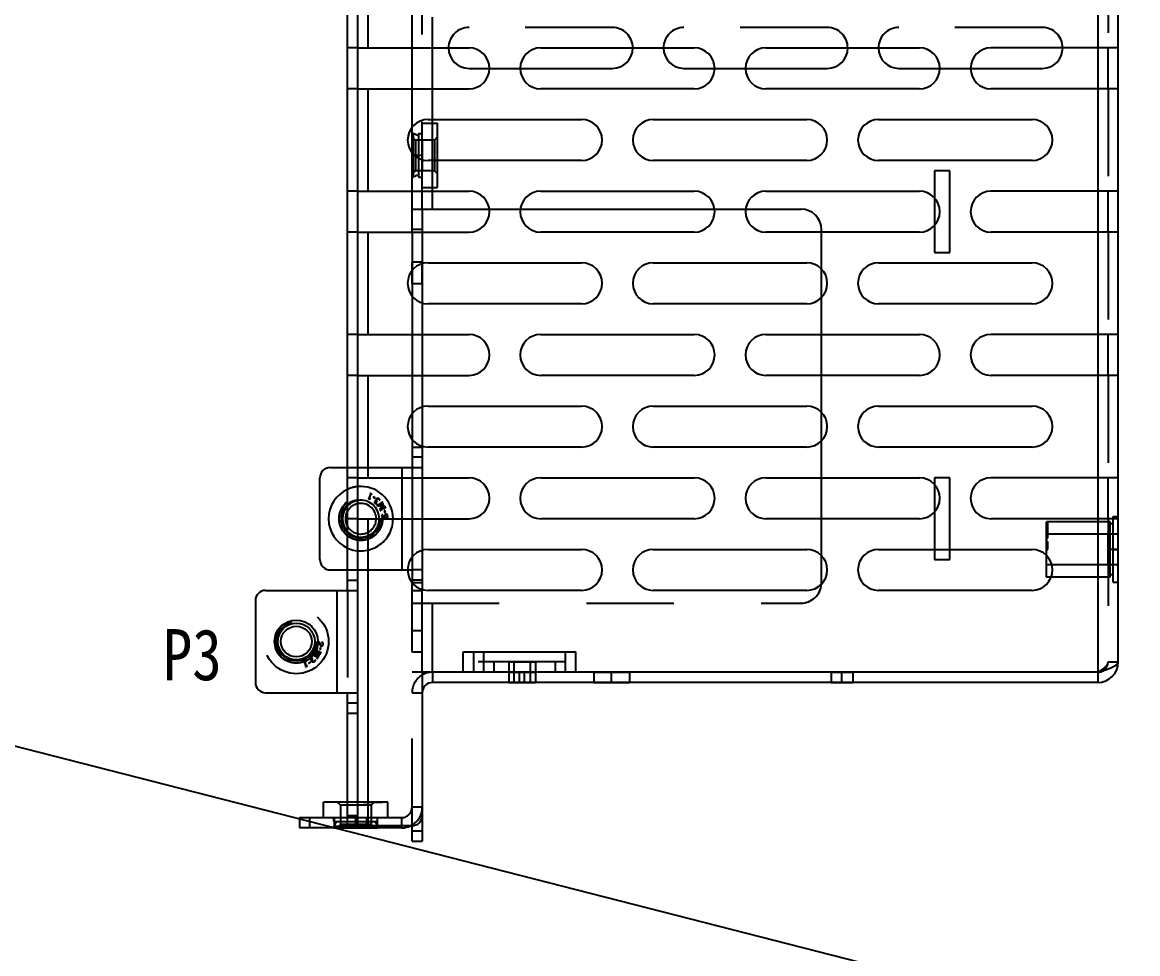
# Model space of a CAD drawing. Header units: millimetres. Extents: x 0 to 8948, y -1340 to 1100.
# Drawn here: x 2490.8 to 2599.8, y 443.4 to 534.4 of the extents above; entities that cross this region are included whole.
import ezdxf

# ---------------------------------------------------------------- set-up
doc = ezdxf.new("R2010")
doc.units = ezdxf.units.MM
doc.header["$LTSCALE"] = 85.25
doc.linetypes.add('HIDDEN', pattern=[0.2, 0.1, -0.1])
doc.layers.get('0').update_dxf_attribs({"linetype": 'CONTINUOUS'})
for name, color, linetype in [('02___PRT_ALL_AXES', 7, 'CONTINUOUS'), ('03___PRT_ALL_CURVES', 7, 'CONTINUOUS'), ('DEFAULT_2', 8, 'HIDDEN')]:
    doc.layers.add(name, color=color, linetype=linetype)
doc.styles.get("Standard").update_dxf_attribs({"font": 'txt', "width": 0.85})

msp = doc.modelspace()

# ---------------------------------------------------------------- linework, layer by layer
msp.add_line((0, 1100), (4304.922, 0))
at = {"color": 3, "linetype": 'Continuous'}
for p, q in [((2523.588, 455.948), (2523.588, 696.948)), ((2597.888, 471.948), (2597.888, 678.948)), ((2524.588, 541.948), (2524.588, 531.948)), ((2595.888, 541.948), (2595.888, 531.948)), ((2523.588, 531.948), (2534.458, 531.948)), ((2541.458, 531.948), (2556.458, 531.948)), ((2563.458, 531.948), (2578.458, 531.948)), ((2597.888, 531.948), (2585.458, 531.948)), ((2523.588, 527.948), (2534.458, 527.948)), ((2524.588, 527.948), (2524.588, 517.948)), ((2556.458, 527.948), (2541.458, 527.948)), ((2578.458, 527.948), (2563.458, 527.948)), ((2597.888, 527.948), (2585.458, 527.948)), ((2595.888, 527.948), (2595.888, 517.948)), ((2530.458, 524.948), (2545.458, 524.948)), ((2552.458, 524.948), (2567.458, 524.948)), ((2574.458, 524.948), (2589.458, 524.948)), ((2545.458, 520.948), (2530.458, 520.948)), ((2567.458, 520.948), (2552.458, 520.948)), ((2589.458, 520.948), (2574.458, 520.948)), ((2523.588, 517.948), (2534.458, 517.948)), ((2541.458, 517.948), (2556.458, 517.948)), ((2563.458, 517.948), (2578.458, 517.948)), ((2597.888, 517.948), (2585.458, 517.948)), ((2529.888, 516.198), (2529.888, 513.948)), ((2523.588, 513.948), (2534.458, 513.948)), ((2524.588, 513.948), (2524.588, 503.948)), ((2556.458, 513.948), (2541.458, 513.948)), ((2578.458, 513.948), (2563.458, 513.948)), ((2597.888, 513.948), (2585.458, 513.948)), ((2595.888, 513.948), (2595.888, 503.948)), ((2529.888, 510.856), (2529.888, 507.04)), ((2530.458, 510.948), (2545.458, 510.948)), ((2552.458, 510.948), (2567.458, 510.948)), ((2574.458, 510.948), (2589.458, 510.948)), ((2545.458, 506.948), (2530.458, 506.948)), ((2567.458, 506.948), (2552.458, 506.948)), ((2589.458, 506.948), (2574.458, 506.948)), ((2523.588, 503.948), (2534.458, 503.948)), ((2529.888, 503.948), (2529.888, 499.948)), ((2541.458, 503.948), (2556.458, 503.948)), ((2563.458, 503.948), (2578.458, 503.948)), ((2597.888, 503.948), (2585.458, 503.948)), ((2523.588, 499.948), (2534.458, 499.948)), ((2524.588, 499.948), (2524.588, 489.948)), ((2556.458, 499.948), (2541.458, 499.948)), ((2578.458, 499.948), (2563.458, 499.948)), ((2597.888, 499.948), (2585.458, 499.948)), ((2595.888, 499.948), (2595.888, 489.948)), ((2530.458, 496.948), (2545.458, 496.948)), ((2552.458, 496.948), (2567.458, 496.948)), ((2574.458, 496.948), (2589.458, 496.948)), ((2529.888, 496.856), (2529.888, 493.04)), ((2545.458, 492.948), (2530.458, 492.948)), ((2567.458, 492.948), (2552.458, 492.948)), ((2589.458, 492.948), (2574.458, 492.948)), ((2523.588, 489.948), (2534.458, 489.948)), ((2529.888, 489.948), (2529.888, 485.948)), ((2541.458, 489.948), (2556.458, 489.948)), ((2563.458, 489.948), (2578.458, 489.948)), ((2597.888, 489.948), (2585.458, 489.948)), ((2523.588, 485.948), (2534.458, 485.948)), ((2524.588, 485.948), (2524.588, 455.948)), ((2556.458, 485.948), (2541.458, 485.948)), ((2578.458, 485.948), (2563.458, 485.948)), ((2597.888, 485.948), (2585.458, 485.948)), ((2595.888, 485.948), (2595.888, 470.948)), ((2529.888, 482.856), (2529.888, 479.04)), ((2530.458, 482.948), (2545.458, 482.948)), ((2552.458, 482.948), (2567.458, 482.948)), ((2574.458, 482.948), (2589.458, 482.948)), ((2514.588, 478.948), (2523.588, 478.948)), ((2521.588, 468.948), (2521.588, 478.948)), ((2545.458, 478.948), (2530.458, 478.948)), ((2567.458, 478.948), (2552.458, 478.948)), ((2589.458, 478.948), (2574.458, 478.948)), ((2513.588, 477.948), (2513.588, 469.948)), ((2533.888, 472.948), (2544.888, 472.948)), ((2533.888, 470.948), (2533.888, 472.948)), ((2534.888, 472.948), (2534.888, 470.948)), ((2543.888, 470.948), (2543.888, 472.948)), ((2544.888, 470.948), (2544.888, 472.948)), ((2533.888, 470.948), (2529.888, 470.948)), ((2529.888, 470.948), (2529.888, 454.448)), ((2595.888, 470.948), (2544.888, 470.948)), ((2595.888, 469.948), (2530.888, 469.948)), ((2514.588, 468.948), (2523.588, 468.948)), ((2527.888, 455.748), (2517.888, 455.748)), ((2528.888, 455.948), (2523.588, 455.948))]:
    msp.add_line(p, q, dxfattribs=at)
at = {"color": 7, "linetype": 'Continuous'}
for p, q in [((2522.588, 478.948), (2522.588, 578.948)), ((2528.888, 527.948), (2528.888, 531.948)), ((2530.888, 527.948), (2530.888, 531.948)), ((2595.888, 531.948), (2595.888, 527.948)), ((2596.888, 527.948), (2596.888, 531.948)), ((2534.458, 529.948), (2536.45, 529.948)), ((2539.467, 529.948), (2548.458, 529.948)), ((2555.458, 529.948), (2558.45, 529.948)), ((2561.467, 529.948), (2569.458, 529.948)), ((2576.458, 529.948), (2580.45, 529.948)), ((2583.467, 529.948), (2590.458, 529.948)), ((2528.888, 521.715), (2528.888, 524.181)), ((2530.888, 520.948), (2530.888, 524.948)), ((2528.888, 513.948), (2528.888, 517.948)), ((2530.888, 516.198), (2530.888, 517.948)), ((2595.888, 517.948), (2595.888, 513.948)), ((2596.888, 513.948), (2596.888, 517.948)), ((2579.938, 517.281), (2579.938, 514.615)), ((2528.888, 516.198), (2536.438, 516.198)), ((2539.479, 516.198), (2558.438, 516.198)), ((2561.479, 516.198), (2566.888, 516.198)), ((2529.888, 514.198), (2528.888, 514.198)), ((2568.888, 513.948), (2568.888, 514.198)), ((2528.888, 510.181), (2528.888, 507.715)), ((2568.888, 507.56), (2568.888, 510.336)), ((2528.888, 503.948), (2528.888, 499.948)), ((2568.888, 499.948), (2568.888, 503.948)), ((2595.888, 503.948), (2595.888, 499.948)), ((2596.888, 499.948), (2596.888, 503.948)), ((2528.888, 496.181), (2528.888, 493.715)), ((2568.888, 493.56), (2568.888, 496.336)), ((2520.888, 490.948), (2522.588, 490.948)), ((2519.888, 481.948), (2519.888, 489.948)), ((2527.888, 489.948), (2527.888, 485.948)), ((2528.888, 489.948), (2528.888, 485.948)), ((2568.888, 485.948), (2568.888, 489.948)), ((2579.938, 489.281), (2579.938, 486.615)), ((2595.888, 489.948), (2595.888, 485.948)), ((2596.888, 485.948), (2596.888, 489.948)), ((2524.824, 488.341), (2524.624, 487.86)), ((2524.707, 487.904), (2524.879, 488.318)), ((2524.778, 488.423), (2524.773, 488.41)), ((2524.773, 488.41), (2524.808, 488.387)), ((2524.922, 488.339), (2524.969, 488.328)), ((2524.969, 488.328), (2524.975, 488.342)), ((2524.624, 487.86), (2524.651, 487.848)), ((2524.834, 487.927), (2524.707, 487.904)), ((2524.839, 487.906), (2524.834, 487.927)), ((2525.106, 488.095), (2525.086, 488.062)), ((2525.086, 488.062), (2525.269, 487.948)), ((2525.289, 487.981), (2525.106, 488.095)), ((2525.269, 487.948), (2525.289, 487.981)), ((2525.452, 487.461), (2525.446, 487.479)), ((2525.468, 487.333), (2525.456, 487.326)), ((2525.507, 487.291), (2525.468, 487.333)), ((2525.5, 487.637), (2525.504, 487.657)), ((2525.544, 487.179), (2526.025, 487.255)), ((2525.931, 487.492), (2525.577, 487.279)), ((2525.609, 487.216), (2525.972, 487.435)), ((2526.145, 487.302), (2525.609, 487.216)), ((2525.735, 487.747), (2525.752, 487.754)), ((2526.025, 487.255), (2525.743, 486.849)), ((2525.805, 486.815), (2526.145, 487.302)), ((2525.946, 487.623), (2525.934, 487.615)), ((2525.934, 487.615), (2525.961, 487.541)), ((2526.031, 487.434), (2526.068, 487.392)), ((2526.068, 487.392), (2526.081, 487.4)), ((2526.209, 487.187), (2526.196, 487.18)), ((2526.196, 487.18), (2526.232, 487.104)), ((2526.207, 487.057), (2525.805, 486.815)), ((2525.809, 486.786), (2526.22, 487.034)), ((2525.843, 486.71), (2525.809, 486.786)), ((2525.831, 486.703), (2525.843, 486.71)), ((2526.053, 486.318), (2525.948, 486.311)), ((2526.052, 486.318), (2526.053, 486.306)), ((2526.222, 486.75), (2526.185, 486.738)), ((2526.185, 486.738), (2526.248, 486.532)), ((2526.285, 486.544), (2526.222, 486.75)), ((2526.248, 486.532), (2526.285, 486.544)), ((2526.284, 487.016), (2526.318, 486.978)), ((2526.318, 486.978), (2526.33, 486.986)), ((2526.353, 486.04), (2526.352, 486.052)), ((2526.353, 486.04), (2526.489, 486.044)), ((2579.938, 482.948), (2579.938, 481.948)), ((2581.438, 481.948), (2581.438, 482.948)), ((2528.888, 482.181), (2528.888, 479.715)), ((2568.888, 479.698), (2568.888, 482.336)), ((2579.938, 481.948), (2581.438, 481.948)), ((2520.888, 480.948), (2523.588, 480.948)), ((2528.467, 480.948), (2528.888, 480.948)), ((2522.588, 479.948), (2523.588, 479.948)), ((2529.888, 479.698), (2528.903, 479.698)), ((2530.888, 470.948), (2530.888, 469.948)), ((2544.888, 470.948), (2533.888, 470.948)), ((2595.888, 470.948), (2595.888, 469.948)), ((2522.588, 455.948), (2522.588, 468.948)), ((2522.588, 467.948), (2523.588, 467.948)), ((2522.588, 466.948), (2523.588, 466.948)), ((2522.588, 458.248), (2520.238, 458.248)), ((2520.238, 456.748), (2520.238, 458.248)), ((2517.888, 456.748), (2522.588, 456.748)), ((2517.888, 456.748), (2517.888, 455.748)), ((2518.888, 456.748), (2518.888, 455.748)), ((2522.588, 456.948), (2523.588, 456.948)), ((2522.588, 455.948), (2523.588, 455.948)), ((2527.888, 455.748), (2527.888, 455.948)), ((2528.888, 454.448), (2528.888, 455.948)), ((2528.888, 455.448), (2529.888, 455.448)), ((2528.888, 454.448), (2529.888, 454.448))]:
    msp.add_line(p, q, dxfattribs=at)
for radius in [1.8, 1.5]:
    msp.add_circle((2517.588, 473.948), radius, dxfattribs=at)
for centre, radius, start, end in [((2534.458, 531.948), 2, 180, 270), ((2548.458, 531.948), 2, 270, 0), ((2555.458, 531.948), 2, 180, 270), ((2569.458, 531.948), 2, 270, 0), ((2576.458, 531.948), 2, 180, 270), ((2590.458, 531.948), 2, 270, 0), ((2566.888, 514.198), 2, 0, 90), ((2520.888, 489.948), 1, 90, 180), ((2523.888, 485.948), 3.15, 114.43287, 245.56767), ((2523.888, 485.948), 3.15, 0, 95.47283), ((2523.888, 485.948), 1.8, 136.33004, 223.66624), ((2523.888, 485.948), 1.8, 0, 99.60032), ((2523.888, 485.948), 1.5, 0, 101.56535), ((2524.269, 486.515), 1.438, 27.53662, 31.08982), ((2523.888, 485.948), 1.5, 150.23581, 209.76419), ((2520.888, 481.948), 1, 180, 270), ((2566.888, 479.698), 2, 355.50269, 0), ((2530.888, 468.948), 2, 90, 120), ((2595.888, 471.948), 1, 270, 305.03149)]:
    msp.add_arc(centre, radius, start, end, dxfattribs=at)
at = {"color": 3, "linetype": 'Continuous'}
for centre, radius, start, end in [((2534.458, 529.948), 2, 270, 90), ((2541.458, 529.948), 2, 90, 270), ((2556.458, 529.948), 2, 270, 90), ((2563.458, 529.948), 2, 90, 270), ((2578.458, 529.948), 2, 270, 90), ((2585.458, 529.948), 2, 90, 270), ((2530.458, 522.948), 2, 90, 270), ((2545.458, 522.948), 2, 270, 90), ((2552.458, 522.948), 2, 90, 270), ((2567.458, 522.948), 2, 270, 90), ((2574.458, 522.948), 2, 90, 270), ((2589.458, 522.948), 2, 270, 90), ((2534.458, 515.948), 2, 270, 90), ((2541.458, 515.948), 2, 90, 270), ((2556.458, 515.948), 2, 270, 90), ((2563.458, 515.948), 2, 90, 270), ((2578.458, 515.948), 2, 270, 90), ((2585.458, 515.948), 2, 90, 270), ((2530.458, 508.948), 2, 90, 270), ((2545.458, 508.948), 2, 270, 90), ((2552.458, 508.948), 2, 90, 270), ((2567.458, 508.948), 2, 270, 90), ((2574.458, 508.948), 2, 90, 270), ((2589.458, 508.948), 2, 270, 90), ((2534.458, 501.948), 2, 270, 90), ((2541.458, 501.948), 2, 90, 270), ((2556.458, 501.948), 2, 270, 90), ((2563.458, 501.948), 2, 90, 270), ((2578.458, 501.948), 2, 270, 90), ((2585.458, 501.948), 2, 90, 270), ((2530.458, 494.948), 2, 90, 270), ((2545.458, 494.948), 2, 270, 90), ((2552.458, 494.948), 2, 90, 270), ((2567.458, 494.948), 2, 270, 90), ((2574.458, 494.948), 2, 90, 270), ((2589.458, 494.948), 2, 270, 90), ((2534.458, 487.948), 2, 270, 90), ((2541.458, 487.948), 2, 90, 270), ((2556.458, 487.948), 2, 270, 90), ((2563.458, 487.948), 2, 90, 270), ((2578.458, 487.948), 2, 270, 90), ((2585.458, 487.948), 2, 90, 270), ((2530.458, 480.948), 2, 90, 270), ((2545.458, 480.948), 2, 270, 90), ((2552.458, 480.948), 2, 90, 270), ((2567.458, 480.948), 2, 270, 90), ((2574.458, 480.948), 2, 90, 270), ((2589.458, 480.948), 2, 270, 90), ((2514.588, 477.948), 1, 90, 180), ((2595.888, 471.948), 2, 270, 0), ((2514.588, 469.948), 1, 180, 270), ((2530.888, 468.948), 1, 90, 180), ((2528.888, 456.948), 1, 270, 0), ((2527.888, 457.748), 2, 270, 295.41213)]:
    msp.add_arc(centre, radius, start, end, dxfattribs=at)
at = {"color": 7, "linetype": 'Continuous'}
for points in [[(2524.875, 488.38), (2524.839, 488.395), (2524.807, 488.41), (2524.778, 488.423)], [(2524.808, 488.387), (2524.827, 488.376), (2524.832, 488.361), (2524.824, 488.341)], [(2524.975, 488.342), (2524.945, 488.352), (2524.912, 488.365), (2524.875, 488.38)], [(2524.879, 488.318), (2524.887, 488.337), (2524.902, 488.344), (2524.922, 488.339)], [(2524.651, 487.848), (2524.728, 487.877), (2524.79, 487.897), (2524.839, 487.906)], [(2525.226, 487.624), (2525.21, 487.607), (2525.205, 487.583), (2525.209, 487.553)], [(2525.209, 487.553), (2525.213, 487.523), (2525.228, 487.497), (2525.253, 487.474)], [(2525.289, 487.658), (2525.263, 487.653), (2525.242, 487.642), (2525.226, 487.624)], [(2525.253, 487.474), (2525.281, 487.449), (2525.311, 487.436), (2525.343, 487.434)], [(2525.269, 487.553), (2525.267, 487.575), (2525.274, 487.596), (2525.29, 487.614)], [(2525.3, 487.494), (2525.282, 487.511), (2525.272, 487.531), (2525.269, 487.553)], [(2525.392, 487.66), (2525.35, 487.664), (2525.316, 487.663), (2525.289, 487.658)], [(2525.29, 487.614), (2525.313, 487.64), (2525.366, 487.648), (2525.448, 487.64)], [(2525.366, 487.465), (2525.34, 487.469), (2525.318, 487.478), (2525.3, 487.494)], [(2525.384, 487.87), (2525.353, 487.836), (2525.339, 487.8), (2525.339, 487.76)], [(2525.339, 487.76), (2525.34, 487.72), (2525.357, 487.687), (2525.392, 487.66)], [(2525.343, 487.434), (2525.375, 487.433), (2525.411, 487.442), (2525.452, 487.461)], [(2525.446, 487.479), (2525.419, 487.466), (2525.392, 487.461), (2525.366, 487.465)], [(2525.53, 487.939), (2525.472, 487.937), (2525.423, 487.914), (2525.384, 487.87)], [(2525.432, 487.68), (2525.41, 487.7), (2525.401, 487.725), (2525.404, 487.757)], [(2525.404, 487.757), (2525.407, 487.788), (2525.421, 487.819), (2525.446, 487.847)], [(2525.504, 487.657), (2525.473, 487.658), (2525.449, 487.665), (2525.432, 487.68)], [(2525.446, 487.847), (2525.477, 487.881), (2525.514, 487.901), (2525.556, 487.906)], [(2525.448, 487.64), (2525.466, 487.638), (2525.484, 487.637), (2525.5, 487.637)], [(2525.456, 487.326), (2525.47, 487.305), (2525.485, 487.282), (2525.5, 487.257)], [(2525.54, 487.268), (2525.531, 487.27), (2525.52, 487.278), (2525.507, 487.291)], [(2525.69, 487.877), (2525.642, 487.92), (2525.589, 487.941), (2525.53, 487.939)], [(2525.577, 487.279), (2525.562, 487.27), (2525.55, 487.266), (2525.54, 487.268)], [(2525.556, 487.906), (2525.599, 487.911), (2525.634, 487.9), (2525.661, 487.876)], [(2525.661, 487.876), (2525.679, 487.86), (2525.692, 487.831), (2525.699, 487.79)], [(2525.751, 487.802), (2525.741, 487.824), (2525.721, 487.849), (2525.69, 487.877)], [(2525.699, 487.79), (2525.702, 487.773), (2525.708, 487.761), (2525.715, 487.754)], [(2525.715, 487.754), (2525.72, 487.749), (2525.727, 487.747), (2525.735, 487.747)], [(2525.752, 487.754), (2525.761, 487.764), (2525.761, 487.78), (2525.751, 487.802)], [(2525.961, 487.516), (2525.957, 487.509), (2525.947, 487.502), (2525.931, 487.492)], [(2526.011, 487.51), (2525.997, 487.534), (2525.975, 487.572), (2525.946, 487.623)], [(2525.961, 487.541), (2525.965, 487.531), (2525.965, 487.522), (2525.961, 487.516)], [(2525.972, 487.435), (2525.988, 487.445), (2525.999, 487.449), (2526.005, 487.449)], [(2526.005, 487.449), (2526.013, 487.449), (2526.021, 487.444), (2526.031, 487.434)], [(2526.081, 487.4), (2526.054, 487.441), (2526.031, 487.477), (2526.011, 487.51)], [(2526.232, 487.104), (2526.24, 487.087), (2526.232, 487.072), (2526.207, 487.057)], [(2526.267, 487.086), (2526.245, 487.121), (2526.226, 487.155), (2526.209, 487.187)], [(2526.33, 486.986), (2526.304, 487.025), (2526.283, 487.059), (2526.267, 487.086)], [(2525.743, 486.849), (2525.752, 486.837), (2525.768, 486.813), (2525.788, 486.779)], [(2525.788, 486.779), (2525.813, 486.738), (2525.827, 486.712), (2525.831, 486.703)], [(2525.948, 486.311), (2525.926, 486.274), (2525.917, 486.228), (2525.923, 486.175)], [(2525.923, 486.175), (2525.928, 486.122), (2525.948, 486.08), (2525.978, 486.051)], [(2525.949, 486.164), (2525.941, 486.232), (2525.976, 486.28), (2526.053, 486.306)], [(2525.986, 486.085), (2525.965, 486.104), (2525.952, 486.131), (2525.949, 486.164)], [(2525.978, 486.051), (2526.01, 486.02), (2526.047, 486.008), (2526.089, 486.012)], [(2526.055, 486.059), (2526.03, 486.056), (2526.007, 486.065), (2525.986, 486.085)], [(2526.108, 486.091), (2526.093, 486.071), (2526.075, 486.061), (2526.055, 486.059)], [(2526.089, 486.012), (2526.124, 486.016), (2526.153, 486.031), (2526.177, 486.059)], [(2526.164, 486.209), (2526.141, 486.15), (2526.123, 486.111), (2526.108, 486.091)], [(2526.229, 486.341), (2526.21, 486.314), (2526.188, 486.27), (2526.164, 486.209)], [(2526.177, 486.059), (2526.201, 486.086), (2526.225, 486.133), (2526.251, 486.2)], [(2526.22, 487.034), (2526.233, 487.042), (2526.244, 487.045), (2526.251, 487.044)], [(2526.324, 486.391), (2526.28, 486.387), (2526.248, 486.369), (2526.229, 486.341)], [(2526.251, 487.044), (2526.258, 487.043), (2526.269, 487.034), (2526.284, 487.016)], [(2526.251, 486.2), (2526.27, 486.247), (2526.287, 486.281), (2526.303, 486.303)], [(2526.303, 486.303), (2526.319, 486.325), (2526.341, 486.337), (2526.367, 486.34)], [(2526.452, 486.351), (2526.418, 486.383), (2526.374, 486.397), (2526.324, 486.391)], [(2526.456, 486.118), (2526.431, 486.084), (2526.397, 486.063), (2526.352, 486.052)], [(2526.367, 486.34), (2526.397, 486.343), (2526.423, 486.333), (2526.447, 486.311)], [(2526.447, 486.311), (2526.471, 486.289), (2526.484, 486.26), (2526.488, 486.225)], [(2526.514, 486.209), (2526.508, 486.272), (2526.487, 486.319), (2526.452, 486.351)], [(2526.488, 486.225), (2526.492, 486.187), (2526.482, 486.152), (2526.456, 486.118)], [(2526.489, 486.044), (2526.512, 486.095), (2526.521, 486.15), (2526.514, 486.209)]]:
    msp.add_open_spline(points, degree=3, dxfattribs=at)
at = {"color": 3, "linetype": 'Continuous'}
msp.add_open_spline([(2595.888, 470.948), (2596.143, 471.029), (2596.62, 471.182), (2597.177, 471.383), (2597.538, 471.561), (2597.757, 471.698), (2597.888, 471.85), (2597.888, 471.948)], degree=3, knots=[0, 0, 0, 0, 0.3508799, 0.6538995, 0.7752095, 0.8724418, 1, 1, 1, 1], dxfattribs=at)
at = {"layer": '02___PRT_ALL_AXES', "color": 8, "linetype": 'HIDDEN'}
for p, q in [((2529.888, 522.948), (2528.888, 522.948)), ((2528.888, 522.948), (2528.888, 519.948)), ((2529.888, 522.948), (2529.888, 519.948)), ((2529.888, 521.448), (2528.888, 521.448)), ((2529.888, 519.948), (2528.888, 519.948)), ((2529.888, 510.998), (2528.888, 510.998)), ((2528.888, 508.898), (2528.888, 510.998)), ((2529.888, 508.898), (2529.888, 510.998)), ((2529.888, 508.898), (2528.888, 508.898)), ((2597.088, 485.648), (2590.888, 485.648)), ((2597.888, 484.448), (2590.888, 484.448)), ((2590.888, 482.336), (2590.888, 484.448)), ((2596.888, 481.448), (2596.888, 484.448)), ((2597.888, 481.448), (2597.888, 484.448)), ((2597.888, 482.948), (2596.888, 482.948)), ((2597.888, 481.448), (2590.888, 481.448)), ((2597.088, 480.248), (2591.323, 480.248)), ((2529.888, 474.998), (2528.888, 474.998)), ((2528.888, 472.898), (2528.888, 474.998)), ((2529.888, 472.898), (2529.888, 474.998)), ((2529.888, 472.898), (2528.888, 472.898)), ((2538.338, 471.948), (2540.938, 471.948)), ((2538.338, 471.948), (2538.338, 469.948)), ((2538.838, 471.948), (2538.838, 469.948)), ((2540.438, 471.948), (2540.438, 469.948)), ((2540.938, 471.948), (2540.938, 469.948)), ((2529.888, 470.948), (2528.888, 470.948)), ((2538.338, 470.948), (2540.938, 470.948)), ((2539.388, 469.948), (2539.388, 470.948)), ((2539.888, 469.948), (2539.888, 470.948)), ((2546.638, 470.948), (2550.138, 470.948)), ((2546.638, 470.948), (2546.638, 469.948)), ((2548.388, 469.948), (2548.388, 470.948)), ((2550.138, 470.948), (2550.138, 469.948)), ((2569.838, 470.948), (2571.938, 470.948)), ((2569.838, 470.948), (2569.838, 469.948)), ((2570.888, 469.948), (2570.888, 470.948)), ((2571.938, 470.948), (2571.938, 469.948)), ((2538.338, 469.948), (2540.938, 469.948)), ((2546.638, 469.948), (2550.138, 469.948)), ((2569.838, 469.948), (2571.938, 469.948)), ((2521.288, 456.748), (2525.488, 456.748)), ((2521.288, 456.748), (2521.288, 455.748)), ((2523.388, 455.748), (2523.388, 456.748)), ((2525.488, 456.748), (2525.488, 455.748)), ((2521.288, 455.748), (2525.488, 455.748))]:
    msp.add_line(p, q, dxfattribs=at)
at = {"layer": '02___PRT_ALL_AXES', "color": 7, "linetype": 'Continuous'}
for p, q in [((2590.888, 480.248), (2590.888, 482.336)), ((2591.323, 480.248), (2590.888, 480.248))]:
    msp.add_line(p, q, dxfattribs=at)
at = {"layer": '02___PRT_ALL_AXES', "color": 8, "linetype": 'HIDDEN'}
msp.add_circle((2523.888, 485.948), 2.1, dxfattribs=at)
at = {"layer": '02___PRT_ALL_AXES', "color": 3, "linetype": 'Continuous'}
msp.add_circle((2517.588, 473.948), 2.1, dxfattribs=at)
at = {"layer": '03___PRT_ALL_CURVES', "color": 8, "linetype": 'HIDDEN'}
msp.add_line((2528.888, 523.159), (2528.888, 519.737), dxfattribs=at)
at = {"layer": 'DEFAULT_2', "color": 8, "linetype": 'HIDDEN'}
for p, q in [((2529.888, 516.198), (2529.888, 555.948)), ((2596.888, 541.948), (2596.888, 531.948)), ((2528.888, 531.948), (2528.888, 535.715)), ((2530.888, 531.948), (2530.888, 534.948)), ((2548.458, 533.948), (2534.458, 533.948)), ((2569.458, 533.948), (2555.458, 533.948)), ((2590.458, 533.948), (2576.458, 533.948)), ((2523.588, 531.948), (2522.588, 531.948)), ((2536.45, 529.948), (2539.467, 529.948)), ((2558.45, 529.948), (2561.467, 529.948)), ((2580.45, 529.948), (2583.467, 529.948)), ((2523.588, 527.948), (2522.588, 527.948)), ((2528.888, 524.181), (2528.888, 527.948)), ((2530.888, 524.948), (2530.888, 527.948)), ((2596.888, 527.948), (2596.888, 517.948)), ((2529.888, 524.598), (2531.388, 524.598)), ((2531.388, 518.298), (2531.388, 524.598)), ((2528.918, 523.573), (2529.018, 523.573)), ((2528.918, 523.573), (2528.918, 519.323)), ((2529.218, 522.948), (2528.918, 523.248)), ((2529.508, 523.348), (2529.018, 523.573)), ((2529.018, 523.573), (2529.018, 519.323)), ((2529.508, 523.573), (2529.888, 523.573)), ((2529.508, 523.573), (2529.508, 519.323)), ((2531.088, 522.948), (2531.388, 523.248)), ((2531.088, 522.948), (2529.218, 522.948)), ((2529.218, 522.948), (2529.218, 519.948)), ((2531.088, 522.948), (2531.088, 519.948)), ((2528.888, 517.948), (2528.888, 521.715)), ((2530.888, 517.948), (2530.888, 520.948)), ((2529.218, 519.948), (2528.918, 519.648)), ((2531.088, 519.948), (2529.218, 519.948)), ((2531.088, 519.948), (2531.388, 519.648)), ((2531.368, 520.712), (2531.388, 520.712)), ((2531.368, 520.361), (2531.368, 520.712)), ((2531.388, 520.684), (2531.368, 520.684)), ((2531.368, 520.629), (2531.388, 520.629)), ((2531.368, 520.563), (2531.388, 520.563)), ((2531.368, 520.557), (2531.388, 520.557)), ((2531.388, 520.527), (2531.368, 520.527)), ((2531.368, 520.512), (2531.388, 520.512)), ((2531.368, 520.508), (2531.388, 520.508)), ((2531.368, 520.502), (2531.388, 520.502)), ((2531.368, 520.497), (2531.388, 520.497)), ((2531.368, 520.46), (2531.388, 520.46)), ((2531.388, 520.456), (2531.368, 520.456)), ((2531.368, 520.413), (2531.388, 520.413)), ((2531.368, 520.367), (2531.388, 520.367)), ((2531.388, 520.361), (2531.368, 520.361)), ((2531.368, 520.25), (2531.388, 520.25)), ((2531.368, 518.819), (2531.368, 520.25)), ((2531.368, 520.229), (2531.388, 520.229)), ((2531.388, 520.128), (2531.368, 520.128)), ((2531.368, 520.126), (2531.388, 520.126)), ((2531.368, 520.11), (2531.388, 520.11)), ((2531.368, 520.083), (2531.388, 520.083)), ((2531.388, 520.067), (2531.368, 520.067)), ((2531.368, 520.067), (2531.388, 520.067)), ((2531.368, 520.066), (2531.388, 520.066)), ((2531.368, 520.046), (2531.388, 520.046)), ((2531.368, 520.045), (2531.388, 520.045)), ((2531.368, 520.036), (2531.388, 520.036)), ((2531.368, 519.997), (2531.388, 519.997)), ((2531.368, 519.993), (2531.388, 519.993)), ((2531.368, 519.969), (2531.388, 519.969)), ((2531.368, 519.952), (2531.388, 519.952)), ((2531.368, 519.944), (2531.388, 519.944)), ((2531.368, 519.932), (2531.388, 519.932)), ((2531.388, 519.932), (2531.368, 519.932)), ((2531.368, 519.904), (2531.388, 519.904)), ((2531.368, 519.889), (2531.388, 519.889)), ((2531.368, 519.888), (2531.388, 519.888)), ((2531.368, 519.883), (2531.388, 519.883)), ((2531.388, 519.88), (2531.368, 519.88)), ((2531.368, 519.868), (2531.388, 519.868)), ((2531.368, 519.836), (2531.388, 519.836)), ((2531.368, 519.835), (2531.388, 519.835)), ((2531.388, 519.832), (2531.368, 519.832)), ((2531.368, 519.828), (2531.388, 519.828)), ((2531.368, 519.805), (2531.388, 519.805)), ((2531.368, 519.796), (2531.388, 519.796)), ((2531.368, 519.792), (2531.388, 519.792)), ((2531.368, 519.779), (2531.388, 519.779)), ((2531.388, 519.758), (2531.368, 519.758)), ((2581.438, 519.948), (2579.938, 519.948)), ((2579.938, 519.948), (2579.938, 517.281)), ((2581.438, 511.948), (2581.438, 519.948)), ((2528.918, 519.323), (2529.018, 519.323)), ((2529.508, 519.548), (2529.018, 519.323)), ((2529.508, 519.323), (2529.888, 519.323)), ((2531.368, 519.727), (2531.388, 519.727)), ((2531.368, 519.675), (2531.388, 519.675)), ((2531.368, 519.646), (2531.388, 519.646)), ((2531.368, 519.636), (2531.388, 519.636)), ((2531.368, 519.621), (2531.388, 519.621)), ((2531.368, 519.601), (2531.388, 519.601)), ((2531.388, 519.593), (2531.368, 519.593)), ((2531.368, 519.585), (2531.388, 519.585)), ((2531.388, 519.584), (2531.368, 519.584)), ((2531.368, 519.577), (2531.388, 519.577)), ((2531.368, 519.547), (2531.388, 519.547)), ((2531.368, 519.531), (2531.388, 519.531)), ((2531.368, 519.526), (2531.388, 519.526)), ((2531.368, 519.505), (2531.388, 519.505)), ((2531.368, 519.492), (2531.388, 519.492)), ((2531.388, 519.415), (2531.368, 519.415)), ((2531.368, 519.413), (2531.388, 519.413)), ((2531.368, 519.405), (2531.388, 519.405)), ((2531.368, 519.402), (2531.388, 519.402)), ((2531.368, 519.389), (2531.388, 519.389)), ((2531.388, 519.388), (2531.368, 519.388)), ((2531.368, 519.387), (2531.388, 519.387)), ((2531.368, 519.375), (2531.388, 519.375)), ((2531.388, 519.375), (2531.368, 519.375)), ((2531.368, 519.372), (2531.388, 519.372)), ((2531.388, 519.363), (2531.368, 519.363)), ((2531.368, 519.357), (2531.388, 519.357)), ((2531.368, 519.35), (2531.388, 519.35)), ((2531.368, 519.33), (2531.388, 519.33)), ((2531.368, 519.324), (2531.388, 519.324)), ((2531.368, 519.311), (2531.388, 519.311)), ((2531.368, 519.305), (2531.388, 519.305)), ((2531.368, 519.284), (2531.388, 519.284)), ((2531.368, 519.282), (2531.388, 519.282)), ((2531.368, 519.281), (2531.388, 519.281)), ((2531.368, 519.267), (2531.388, 519.267)), ((2531.388, 519.255), (2531.368, 519.255)), ((2531.368, 519.246), (2531.388, 519.246)), ((2531.368, 519.228), (2531.388, 519.228)), ((2531.368, 519.191), (2531.388, 519.191)), ((2531.368, 519.171), (2531.388, 519.171)), ((2531.368, 519.159), (2531.388, 519.159)), ((2531.368, 519.151), (2531.388, 519.151)), ((2531.368, 519.139), (2531.388, 519.139)), ((2531.368, 519.129), (2531.388, 519.129)), ((2531.368, 519.127), (2531.388, 519.127)), ((2531.388, 519.115), (2531.368, 519.115)), ((2531.368, 519.113), (2531.388, 519.113)), ((2531.368, 519.107), (2531.388, 519.107)), ((2531.388, 519.104), (2531.368, 519.104)), ((2531.368, 519.101), (2531.388, 519.101)), ((2531.368, 519.088), (2531.388, 519.088)), ((2531.368, 519.085), (2531.388, 519.085)), ((2531.368, 519.084), (2531.388, 519.084)), ((2531.368, 519.069), (2531.388, 519.069)), ((2531.368, 519.051), (2531.388, 519.051)), ((2531.368, 519.051), (2531.388, 519.051)), ((2531.368, 519.032), (2531.388, 519.032)), ((2531.368, 519.018), (2531.388, 519.018)), ((2531.368, 519.012), (2531.388, 519.012)), ((2531.388, 519.005), (2531.368, 519.005)), ((2531.368, 518.984), (2531.388, 518.984)), ((2531.368, 518.982), (2531.388, 518.982)), ((2531.368, 518.969), (2531.388, 518.969)), ((2531.368, 518.889), (2531.388, 518.889)), ((2531.368, 518.883), (2531.388, 518.883)), ((2531.368, 518.879), (2531.388, 518.879)), ((2531.368, 518.848), (2531.388, 518.848)), ((2531.388, 518.847), (2531.368, 518.847)), ((2531.368, 518.821), (2531.388, 518.821)), ((2531.368, 518.819), (2531.388, 518.819)), ((2523.588, 517.948), (2522.588, 517.948)), ((2529.888, 518.298), (2531.388, 518.298)), ((2536.438, 516.198), (2539.479, 516.198)), ((2558.438, 516.198), (2561.479, 516.198)), ((2579.938, 514.615), (2579.938, 511.948)), ((2523.588, 513.948), (2522.588, 513.948)), ((2528.888, 513.948), (2528.888, 510.181)), ((2529.888, 513.948), (2529.888, 510.856)), ((2568.888, 510.336), (2568.888, 513.948)), ((2596.888, 513.948), (2596.888, 503.948)), ((2579.938, 511.948), (2581.438, 511.948)), ((2528.888, 507.715), (2528.888, 503.948)), ((2529.888, 507.04), (2529.888, 503.948)), ((2568.888, 503.948), (2568.888, 507.56)), ((2523.588, 503.948), (2522.588, 503.948)), ((2523.588, 499.948), (2522.588, 499.948)), ((2528.888, 499.948), (2528.888, 496.181)), ((2529.888, 499.948), (2529.888, 496.856)), ((2568.888, 496.336), (2568.888, 499.948)), ((2596.888, 499.948), (2596.888, 489.948)), ((2528.888, 493.715), (2528.888, 489.948)), ((2528.888, 492.948), (2529.888, 492.948)), ((2529.888, 493.04), (2529.888, 489.948)), ((2568.888, 489.948), (2568.888, 493.56)), ((2529.888, 491.948), (2528.888, 491.948)), ((2522.588, 490.948), (2529.888, 490.948)), ((2527.888, 490.948), (2527.888, 489.948)), ((2523.588, 489.948), (2522.588, 489.948)), ((2581.438, 489.948), (2579.938, 489.948)), ((2579.938, 489.948), (2579.938, 489.281)), ((2581.438, 482.948), (2581.438, 489.948)), ((2579.938, 486.615), (2579.938, 482.948)), ((2597.388, 486.148), (2597.888, 486.148)), ((2597.388, 479.748), (2597.388, 486.148)), ((2523.588, 485.948), (2522.588, 485.948)), ((2527.888, 485.948), (2527.888, 480.948)), ((2528.888, 485.948), (2528.888, 482.181)), ((2529.888, 485.948), (2529.888, 482.856)), ((2568.888, 482.336), (2568.888, 485.948)), ((2590.888, 482.948), (2590.888, 485.648)), ((2590.988, 485.646), (2590.888, 485.646)), ((2590.988, 485.642), (2590.888, 485.642)), ((2590.988, 485.634), (2590.888, 485.634)), ((2590.988, 485.63), (2590.888, 485.63)), ((2590.988, 485.588), (2590.888, 485.588)), ((2590.988, 485.559), (2590.888, 485.559)), ((2590.888, 485.535), (2590.988, 485.535)), ((2590.888, 485.336), (2590.988, 485.336)), ((2590.888, 485.332), (2590.988, 485.332)), ((2590.888, 485.329), (2590.988, 485.329)), ((2590.988, 485.306), (2590.888, 485.306)), ((2590.888, 485.298), (2590.988, 485.298)), ((2590.888, 485.255), (2590.988, 485.255)), ((2590.888, 485.242), (2590.988, 485.242)), ((2590.888, 485.238), (2590.988, 485.238)), ((2590.888, 485.227), (2590.988, 485.227)), ((2590.988, 485.215), (2590.888, 485.215)), ((2590.888, 485.203), (2590.988, 485.203)), ((2590.888, 485.201), (2590.988, 485.201)), ((2590.888, 485.158), (2590.988, 485.158)), ((2590.888, 485.138), (2590.988, 485.138)), ((2590.888, 485.078), (2590.988, 485.078)), ((2590.888, 485.067), (2590.988, 485.067)), ((2590.888, 485.027), (2590.988, 485.027)), ((2590.888, 485.01), (2590.988, 485.01)), ((2590.888, 484.969), (2590.988, 484.969)), ((2590.888, 484.933), (2590.988, 484.933)), ((2590.888, 484.922), (2590.988, 484.922)), ((2590.988, 484.031), (2590.988, 485.646)), ((2596.888, 485.948), (2596.888, 471.948)), ((2597.088, 480.248), (2597.088, 485.648)), ((2597.388, 485.448), (2597.088, 485.448)), ((2590.888, 484.883), (2590.988, 484.883)), ((2590.888, 484.882), (2590.988, 484.882)), ((2590.888, 484.868), (2590.988, 484.868)), ((2590.888, 484.849), (2590.988, 484.849)), ((2590.888, 484.839), (2590.988, 484.839)), ((2590.888, 484.829), (2590.988, 484.829)), ((2590.888, 484.809), (2590.988, 484.809)), ((2590.888, 484.797), (2590.988, 484.797)), ((2590.888, 484.795), (2590.988, 484.795)), ((2590.888, 484.793), (2590.988, 484.793)), ((2590.888, 484.788), (2590.988, 484.788)), ((2590.888, 484.766), (2590.988, 484.766)), ((2590.888, 484.734), (2590.988, 484.734)), ((2590.888, 484.733), (2590.988, 484.733)), ((2590.888, 484.717), (2590.988, 484.717)), ((2590.888, 484.704), (2590.988, 484.704)), ((2590.888, 484.7), (2590.988, 484.7)), ((2590.888, 484.679), (2590.988, 484.679)), ((2590.888, 484.666), (2590.988, 484.666)), ((2590.888, 484.665), (2590.988, 484.665)), ((2590.888, 484.658), (2590.988, 484.658)), ((2590.888, 484.621), (2590.988, 484.621)), ((2590.888, 484.619), (2590.988, 484.619)), ((2590.888, 484.608), (2590.988, 484.608)), ((2590.888, 484.607), (2590.988, 484.607)), ((2590.888, 484.589), (2590.988, 484.589)), ((2590.888, 484.588), (2590.988, 484.588)), ((2590.888, 484.543), (2590.988, 484.543)), ((2590.888, 484.517), (2590.988, 484.517)), ((2590.888, 484.513), (2590.988, 484.513)), ((2590.888, 484.509), (2590.988, 484.509)), ((2590.888, 484.477), (2590.988, 484.477)), ((2590.888, 484.475), (2590.988, 484.475)), ((2590.888, 484.459), (2590.988, 484.459)), ((2590.888, 484.443), (2590.988, 484.443)), ((2590.888, 484.439), (2590.988, 484.439)), ((2590.888, 484.423), (2590.988, 484.423)), ((2590.888, 484.416), (2590.988, 484.416)), ((2590.888, 484.416), (2590.988, 484.416)), ((2590.888, 484.412), (2590.988, 484.412)), ((2590.888, 484.394), (2590.988, 484.394)), ((2590.888, 484.361), (2590.988, 484.361)), ((2590.888, 484.351), (2590.988, 484.351)), ((2590.888, 484.337), (2590.988, 484.337)), ((2590.888, 484.331), (2590.988, 484.331)), ((2590.888, 484.317), (2590.988, 484.317)), ((2590.888, 484.27), (2590.988, 484.27)), ((2590.888, 484.265), (2590.988, 484.265)), ((2590.888, 484.241), (2590.988, 484.241)), ((2590.888, 484.231), (2590.988, 484.231)), ((2590.888, 484.216), (2590.988, 484.216)), ((2590.888, 484.207), (2590.988, 484.207)), ((2590.888, 484.182), (2590.988, 484.182)), ((2590.888, 484.178), (2590.988, 484.178)), ((2590.888, 484.131), (2590.988, 484.131)), ((2590.888, 484.097), (2590.988, 484.097)), ((2590.888, 484.036), (2590.988, 484.036)), ((2590.888, 484.031), (2590.988, 484.031)), ((2590.888, 483.709), (2590.988, 483.709)), ((2590.988, 483.698), (2590.888, 483.698)), ((2590.888, 483.686), (2590.988, 483.686)), ((2590.988, 483.579), (2590.888, 483.579)), ((2590.888, 483.099), (2590.988, 483.099)), ((2590.888, 482.977), (2590.988, 482.977)), ((2590.888, 482.954), (2590.988, 482.954)), ((2590.988, 482.954), (2590.988, 483.709)), ((2597.388, 482.948), (2597.888, 482.948)), ((2523.588, 480.948), (2528.467, 480.948)), ((2529.888, 480.948), (2528.888, 480.948)), ((2529.888, 479.948), (2528.888, 479.948)), ((2528.888, 455.948), (2528.888, 479.715)), ((2528.903, 479.698), (2528.888, 479.698)), ((2597.388, 480.448), (2597.088, 480.448)), ((2597.388, 479.748), (2597.888, 479.748)), ((2522.588, 478.948), (2522.588, 468.948)), ((2528.888, 478.948), (2529.888, 478.948)), ((2529.888, 470.948), (2529.888, 479.04)), ((2528.888, 477.698), (2566.888, 477.698)), ((2530.888, 470.948), (2530.888, 477.698)), ((2519.443, 473.047), (2519.725, 472.641)), ((2519.505, 473.081), (2519.907, 472.839)), ((2519.845, 472.594), (2519.505, 473.081)), ((2519.509, 473.109), (2519.543, 473.186)), ((2519.92, 472.862), (2519.509, 473.109)), ((2519.543, 473.186), (2519.531, 473.193)), ((2519.648, 473.585), (2519.752, 473.578)), ((2519.752, 473.578), (2519.753, 473.59)), ((2519.948, 473.364), (2519.885, 473.158)), ((2519.885, 473.158), (2519.922, 473.146)), ((2519.922, 473.146), (2519.985, 473.352)), ((2519.985, 473.352), (2519.948, 473.364)), ((2520.018, 472.918), (2519.984, 472.88)), ((2520.03, 472.91), (2520.018, 472.918)), ((2520.053, 473.856), (2520.052, 473.844)), ((2520.189, 473.852), (2520.053, 473.856)), ((2535.888, 472.948), (2535.888, 470.948)), ((2518.351, 472.048), (2518.324, 472.036)), ((2518.324, 472.036), (2518.524, 471.554)), ((2518.407, 471.992), (2518.534, 471.969)), ((2518.579, 471.577), (2518.407, 471.992)), ((2518.534, 471.969), (2518.539, 471.99)), ((2518.969, 471.948), (2518.786, 471.834)), ((2518.786, 471.834), (2518.806, 471.801)), ((2518.806, 471.801), (2518.989, 471.915)), ((2518.989, 471.915), (2518.969, 471.948)), ((2519.146, 472.417), (2519.152, 472.435)), ((2519.156, 472.57), (2519.168, 472.563)), ((2519.168, 472.563), (2519.207, 472.605)), ((2519.204, 472.239), (2519.2, 472.259)), ((2519.725, 472.641), (2519.244, 472.716)), ((2519.277, 472.617), (2519.631, 472.404)), ((2519.309, 472.68), (2519.845, 472.594)), ((2519.672, 472.46), (2519.309, 472.68)), ((2519.452, 472.142), (2519.435, 472.149)), ((2519.661, 472.355), (2519.634, 472.281)), ((2519.634, 472.281), (2519.646, 472.273)), ((2519.768, 472.503), (2519.731, 472.462)), ((2519.781, 472.496), (2519.768, 472.503)), ((2519.932, 472.792), (2519.896, 472.716)), ((2519.896, 472.716), (2519.909, 472.709)), ((2543.888, 471.948), (2534.888, 471.948)), ((2536.888, 471.948), (2536.888, 470.948)), ((2542.888, 471.948), (2542.888, 470.948)), ((2596.888, 471.948), (2597.888, 471.948)), ((2518.508, 471.509), (2518.473, 471.486)), ((2518.473, 471.486), (2518.478, 471.472)), ((2518.669, 471.567), (2518.622, 471.557)), ((2518.675, 471.554), (2518.669, 471.567)), ((2529.888, 470.948), (2528.888, 470.948)), ((2528.888, 468.948), (2529.888, 468.948)), ((2521.888, 457.948), (2521.588, 458.248)), ((2524.888, 457.948), (2521.888, 457.948)), ((2521.888, 457.948), (2521.888, 456.078)), ((2526.538, 458.248), (2522.588, 458.248)), ((2524.124, 458.228), (2524.124, 458.248)), ((2524.475, 458.228), (2524.124, 458.228)), ((2524.151, 458.248), (2524.151, 458.228)), ((2524.207, 458.228), (2524.207, 458.248)), ((2524.273, 458.228), (2524.273, 458.248)), ((2524.278, 458.228), (2524.278, 458.248)), ((2524.308, 458.248), (2524.308, 458.228)), ((2524.324, 458.228), (2524.324, 458.248)), ((2524.328, 458.228), (2524.328, 458.248)), ((2524.334, 458.228), (2524.334, 458.248)), ((2524.339, 458.228), (2524.339, 458.248)), ((2524.375, 458.228), (2524.375, 458.248)), ((2524.379, 458.248), (2524.379, 458.228)), ((2524.422, 458.228), (2524.422, 458.248)), ((2524.469, 458.228), (2524.469, 458.248)), ((2524.475, 458.248), (2524.475, 458.228)), ((2524.586, 458.228), (2524.586, 458.248)), ((2526.016, 458.228), (2524.586, 458.228)), ((2524.606, 458.228), (2524.606, 458.248)), ((2524.708, 458.248), (2524.708, 458.228)), ((2524.709, 458.228), (2524.709, 458.248)), ((2524.726, 458.228), (2524.726, 458.248)), ((2524.753, 458.228), (2524.753, 458.248)), ((2524.769, 458.228), (2524.769, 458.248)), ((2524.769, 458.248), (2524.769, 458.228)), ((2524.769, 458.228), (2524.769, 458.248)), ((2524.789, 458.228), (2524.789, 458.248)), ((2524.79, 458.228), (2524.79, 458.248)), ((2524.8, 458.228), (2524.8, 458.248)), ((2524.839, 458.248), (2524.839, 458.228)), ((2524.843, 458.228), (2524.843, 458.248)), ((2524.866, 458.228), (2524.866, 458.248)), ((2524.884, 458.228), (2524.884, 458.248)), ((2524.888, 457.948), (2525.188, 458.248)), ((2524.888, 457.948), (2524.888, 456.078)), ((2524.892, 458.228), (2524.892, 458.248)), ((2524.903, 458.248), (2524.903, 458.228)), ((2524.904, 458.228), (2524.904, 458.248)), ((2524.932, 458.228), (2524.932, 458.248)), ((2524.946, 458.248), (2524.946, 458.228)), ((2524.948, 458.228), (2524.948, 458.248)), ((2524.952, 458.228), (2524.952, 458.248)), ((2524.956, 458.248), (2524.956, 458.228)), ((2524.968, 458.228), (2524.968, 458.248)), ((2525, 458.228), (2525, 458.248)), ((2525, 458.228), (2525, 458.248)), ((2525.004, 458.248), (2525.004, 458.228)), ((2525.007, 458.228), (2525.007, 458.248)), ((2525.03, 458.228), (2525.03, 458.248)), ((2525.04, 458.228), (2525.04, 458.248)), ((2525.044, 458.228), (2525.044, 458.248)), ((2525.056, 458.228), (2525.056, 458.248)), ((2525.077, 458.248), (2525.077, 458.228)), ((2525.109, 458.228), (2525.109, 458.248)), ((2525.161, 458.228), (2525.161, 458.248)), ((2525.19, 458.228), (2525.19, 458.248)), ((2525.199, 458.228), (2525.199, 458.248)), ((2525.215, 458.228), (2525.215, 458.248)), ((2525.235, 458.228), (2525.235, 458.248)), ((2525.243, 458.248), (2525.243, 458.228)), ((2525.251, 458.228), (2525.251, 458.248)), ((2525.252, 458.248), (2525.252, 458.228)), ((2525.258, 458.228), (2525.258, 458.248)), ((2525.288, 458.228), (2525.288, 458.248)), ((2525.305, 458.228), (2525.305, 458.248)), ((2525.309, 458.228), (2525.309, 458.248)), ((2525.331, 458.228), (2525.331, 458.248)), ((2525.343, 458.228), (2525.343, 458.248)), ((2525.421, 458.248), (2525.421, 458.228)), ((2525.423, 458.228), (2525.423, 458.248)), ((2525.431, 458.228), (2525.431, 458.248)), ((2525.434, 458.228), (2525.434, 458.248)), ((2525.446, 458.228), (2525.446, 458.248)), ((2525.448, 458.248), (2525.448, 458.228)), ((2525.448, 458.248), (2525.448, 458.228)), ((2525.461, 458.248), (2525.461, 458.228)), ((2525.461, 458.228), (2525.461, 458.248)), ((2525.464, 458.228), (2525.464, 458.248)), ((2525.472, 458.248), (2525.472, 458.228)), ((2525.478, 458.228), (2525.478, 458.248)), ((2525.486, 458.228), (2525.486, 458.248)), ((2525.505, 458.228), (2525.505, 458.248)), ((2525.511, 458.228), (2525.511, 458.248)), ((2525.525, 458.228), (2525.525, 458.248)), ((2525.531, 458.228), (2525.531, 458.248)), ((2525.552, 458.228), (2525.552, 458.248)), ((2525.553, 458.228), (2525.553, 458.248)), ((2525.555, 458.228), (2525.555, 458.248)), ((2525.568, 458.228), (2525.568, 458.248)), ((2525.581, 458.248), (2525.581, 458.228)), ((2525.589, 458.228), (2525.589, 458.248)), ((2525.608, 458.228), (2525.608, 458.248)), ((2525.645, 458.228), (2525.645, 458.248)), ((2525.664, 458.228), (2525.664, 458.248)), ((2525.677, 458.228), (2525.677, 458.248)), ((2525.685, 458.228), (2525.685, 458.248)), ((2525.696, 458.228), (2525.696, 458.248)), ((2525.707, 458.228), (2525.707, 458.248)), ((2525.709, 458.228), (2525.709, 458.248)), ((2525.72, 458.248), (2525.72, 458.228)), ((2525.722, 458.228), (2525.722, 458.248)), ((2525.729, 458.228), (2525.729, 458.248)), ((2525.732, 458.248), (2525.732, 458.228)), ((2525.735, 458.228), (2525.735, 458.248)), ((2525.748, 458.228), (2525.748, 458.248)), ((2525.751, 458.228), (2525.751, 458.248)), ((2525.751, 458.228), (2525.751, 458.248)), ((2525.767, 458.228), (2525.767, 458.248)), ((2525.784, 458.228), (2525.784, 458.248)), ((2525.785, 458.228), (2525.785, 458.248)), ((2525.803, 458.228), (2525.803, 458.248)), ((2525.818, 458.228), (2525.818, 458.248)), ((2525.824, 458.228), (2525.824, 458.248)), ((2525.83, 458.248), (2525.83, 458.228)), ((2525.852, 458.228), (2525.852, 458.248)), ((2525.853, 458.228), (2525.853, 458.248)), ((2525.867, 458.228), (2525.867, 458.248)), ((2525.947, 458.228), (2525.947, 458.248)), ((2525.952, 458.228), (2525.952, 458.248)), ((2525.956, 458.228), (2525.956, 458.248)), ((2525.988, 458.228), (2525.988, 458.248)), ((2525.989, 458.228), (2525.989, 458.248)), ((2526.014, 458.228), (2526.014, 458.248)), ((2526.016, 458.228), (2526.016, 458.248)), ((2526.538, 456.748), (2526.538, 458.248)), ((2529.888, 457.748), (2528.888, 457.748)), ((2521.263, 456.368), (2521.263, 456.748)), ((2522.588, 456.748), (2527.888, 456.748)), ((2524.488, 455.748), (2524.488, 456.748)), ((2525.513, 456.368), (2525.513, 456.748)), ((2527.888, 455.948), (2527.888, 456.748)), ((2521.263, 456.368), (2525.513, 456.368)), ((2521.488, 456.368), (2521.263, 455.878)), ((2525.513, 455.878), (2521.263, 455.878)), ((2521.263, 455.778), (2521.263, 455.878)), ((2521.263, 455.778), (2525.513, 455.778)), ((2521.888, 456.078), (2521.588, 455.778)), ((2524.888, 456.078), (2521.888, 456.078)), ((2525.188, 455.778), (2524.888, 456.078)), ((2525.288, 456.368), (2525.513, 455.878)), ((2525.513, 455.778), (2525.513, 455.878))]:
    msp.add_line(p, q, dxfattribs=at)
for centre, radius in [((2523.888, 485.948), 2.125), ((2523.888, 485.948), 1.9), ((2517.588, 473.948), 3.15), ((2517.588, 473.948), 2.125), ((2517.588, 473.948), 1.9)]:
    msp.add_circle(centre, radius, dxfattribs=at)
for centre, radius, start, end in [((2534.458, 531.948), 2, 90, 180), ((2548.458, 531.948), 2, 0, 90), ((2555.458, 531.948), 2, 90, 180), ((2569.458, 531.948), 2, 0, 90), ((2576.458, 531.948), 2, 90, 180), ((2590.458, 531.948), 2, 0, 90), ((2523.888, 485.948), 3.15, 95.47283, 114.43287), ((2523.888, 485.948), 1.8, 99.60032, 136.33004), ((2523.888, 485.948), 1.5, 101.56535, 150.23581), ((2523.888, 485.948), 3.15, 245.56767, 0), ((2523.888, 485.948), 1.8, 223.66624, 0), ((2523.888, 485.948), 1.5, 209.76419, 0), ((2566.888, 479.698), 2, 270, 355.50269), ((2517.969, 473.381), 1.438, 328.91018, 332.46337), ((2595.888, 471.948), 1, 305.03149, 0), ((2530.888, 468.948), 2, 120, 180), ((2527.888, 457.748), 1, 270, 0), ((2527.888, 457.748), 2, 295.41213, 0)]:
    msp.add_arc(centre, radius, start, end, dxfattribs=at)
for points in [[(2519.488, 473.117), (2519.468, 473.083), (2519.452, 473.059), (2519.443, 473.047)], [(2519.531, 473.193), (2519.527, 473.184), (2519.513, 473.158), (2519.488, 473.117)], [(2519.623, 473.721), (2519.617, 473.668), (2519.626, 473.622), (2519.648, 473.585)], [(2519.678, 473.845), (2519.648, 473.816), (2519.628, 473.774), (2519.623, 473.721)], [(2519.753, 473.59), (2519.676, 473.616), (2519.641, 473.664), (2519.649, 473.732)], [(2519.649, 473.732), (2519.652, 473.765), (2519.665, 473.792), (2519.686, 473.811)], [(2519.789, 473.884), (2519.747, 473.888), (2519.71, 473.876), (2519.678, 473.845)], [(2519.686, 473.811), (2519.707, 473.831), (2519.73, 473.84), (2519.755, 473.837)], [(2519.755, 473.837), (2519.775, 473.835), (2519.793, 473.825), (2519.808, 473.805)], [(2519.877, 473.837), (2519.853, 473.865), (2519.824, 473.88), (2519.789, 473.884)], [(2519.808, 473.805), (2519.823, 473.785), (2519.841, 473.746), (2519.864, 473.686)], [(2519.864, 473.686), (2519.888, 473.626), (2519.91, 473.582), (2519.929, 473.554)], [(2519.951, 473.696), (2519.925, 473.763), (2519.901, 473.81), (2519.877, 473.837)], [(2519.929, 473.554), (2519.948, 473.526), (2519.98, 473.509), (2520.024, 473.505)], [(2520.003, 473.593), (2519.987, 473.615), (2519.97, 473.649), (2519.951, 473.696)], [(2519.967, 472.81), (2519.983, 472.837), (2520.004, 472.871), (2520.03, 472.91)], [(2520.067, 473.556), (2520.041, 473.559), (2520.019, 473.571), (2520.003, 473.593)], [(2520.024, 473.505), (2520.074, 473.499), (2520.118, 473.513), (2520.152, 473.545)], [(2520.052, 473.844), (2520.097, 473.833), (2520.131, 473.811), (2520.156, 473.778)], [(2520.147, 473.585), (2520.123, 473.563), (2520.097, 473.553), (2520.067, 473.556)], [(2520.188, 473.671), (2520.184, 473.636), (2520.171, 473.607), (2520.147, 473.585)], [(2520.152, 473.545), (2520.187, 473.577), (2520.208, 473.624), (2520.214, 473.687)], [(2520.156, 473.778), (2520.182, 473.744), (2520.192, 473.709), (2520.188, 473.671)], [(2520.214, 473.687), (2520.221, 473.746), (2520.212, 473.801), (2520.189, 473.852)], [(2518.539, 471.99), (2518.49, 471.999), (2518.428, 472.018), (2518.351, 472.048)], [(2518.909, 472.342), (2518.905, 472.312), (2518.91, 472.289), (2518.926, 472.271)], [(2518.953, 472.421), (2518.928, 472.399), (2518.913, 472.373), (2518.909, 472.342)], [(2518.926, 472.271), (2518.942, 472.254), (2518.963, 472.243), (2518.989, 472.238)], [(2519.043, 472.461), (2519.011, 472.46), (2518.981, 472.447), (2518.953, 472.421)], [(2518.99, 472.282), (2518.974, 472.3), (2518.967, 472.321), (2518.969, 472.343)], [(2518.969, 472.343), (2518.972, 472.365), (2518.982, 472.385), (2519, 472.402)], [(2518.989, 472.238), (2519.016, 472.233), (2519.05, 472.232), (2519.092, 472.236)], [(2519.148, 472.256), (2519.066, 472.248), (2519.013, 472.256), (2518.99, 472.282)], [(2519, 472.402), (2519.018, 472.418), (2519.04, 472.427), (2519.066, 472.431)], [(2519.092, 472.236), (2519.057, 472.209), (2519.04, 472.175), (2519.039, 472.136)], [(2519.039, 472.136), (2519.039, 472.096), (2519.053, 472.06), (2519.084, 472.026)], [(2519.152, 472.435), (2519.111, 472.454), (2519.075, 472.463), (2519.043, 472.461)], [(2519.066, 472.431), (2519.092, 472.435), (2519.119, 472.429), (2519.146, 472.417)], [(2519.084, 472.026), (2519.123, 471.982), (2519.172, 471.959), (2519.23, 471.957)], [(2519.104, 472.139), (2519.101, 472.171), (2519.11, 472.196), (2519.132, 472.216)], [(2519.146, 472.049), (2519.121, 472.077), (2519.107, 472.108), (2519.104, 472.139)], [(2519.132, 472.216), (2519.149, 472.231), (2519.173, 472.238), (2519.204, 472.239)], [(2519.256, 471.99), (2519.214, 471.995), (2519.177, 472.014), (2519.146, 472.049)], [(2519.2, 472.259), (2519.184, 472.259), (2519.166, 472.258), (2519.148, 472.256)], [(2519.2, 472.639), (2519.185, 472.614), (2519.17, 472.591), (2519.156, 472.57)], [(2519.207, 472.605), (2519.22, 472.618), (2519.231, 472.626), (2519.24, 472.628)], [(2519.23, 471.957), (2519.289, 471.955), (2519.342, 471.976), (2519.39, 472.019)], [(2519.24, 472.628), (2519.25, 472.63), (2519.262, 472.626), (2519.277, 472.617)], [(2519.361, 472.02), (2519.334, 471.995), (2519.299, 471.985), (2519.256, 471.99)], [(2519.399, 472.106), (2519.392, 472.065), (2519.379, 472.036), (2519.361, 472.02)], [(2519.39, 472.019), (2519.421, 472.047), (2519.441, 472.072), (2519.451, 472.094)], [(2519.415, 472.142), (2519.408, 472.135), (2519.402, 472.123), (2519.399, 472.106)], [(2519.435, 472.149), (2519.427, 472.149), (2519.42, 472.147), (2519.415, 472.142)], [(2519.451, 472.094), (2519.461, 472.116), (2519.461, 472.132), (2519.452, 472.142)], [(2519.631, 472.404), (2519.647, 472.394), (2519.657, 472.387), (2519.661, 472.38)], [(2519.646, 472.273), (2519.675, 472.324), (2519.697, 472.362), (2519.711, 472.386)], [(2519.661, 472.38), (2519.665, 472.374), (2519.665, 472.365), (2519.661, 472.355)], [(2519.705, 472.447), (2519.699, 472.447), (2519.688, 472.451), (2519.672, 472.46)], [(2519.731, 472.462), (2519.721, 472.452), (2519.713, 472.447), (2519.705, 472.447)], [(2519.711, 472.386), (2519.731, 472.419), (2519.754, 472.455), (2519.781, 472.496)], [(2519.907, 472.839), (2519.932, 472.824), (2519.94, 472.809), (2519.932, 472.792)], [(2519.909, 472.709), (2519.926, 472.741), (2519.945, 472.775), (2519.967, 472.81)], [(2519.951, 472.852), (2519.944, 472.851), (2519.933, 472.854), (2519.92, 472.862)], [(2519.984, 472.88), (2519.969, 472.862), (2519.958, 472.853), (2519.951, 472.852)], [(2518.478, 471.472), (2518.507, 471.486), (2518.539, 471.501), (2518.575, 471.516)], [(2518.524, 471.554), (2518.532, 471.535), (2518.527, 471.52), (2518.508, 471.509)], [(2518.575, 471.516), (2518.612, 471.531), (2518.645, 471.544), (2518.675, 471.554)], [(2518.622, 471.557), (2518.602, 471.552), (2518.587, 471.559), (2518.579, 471.577)]]:
    msp.add_open_spline(points, degree=3, dxfattribs=at)
for points, knots in [([(2595.888, 470.948), (2596.016, 471.03), (2596.262, 471.187), (2596.642, 471.462), (2596.888, 471.755), (2596.888, 471.948)], [0, 0, 0, 0, 0.3160847, 0.5993038, 1, 1, 1, 1]), ([(2596.462, 471.133), (2596.654, 471.197), (2597.003, 471.319), (2597.406, 471.487), (2597.654, 471.633), (2597.807, 471.75), (2597.888, 471.872), (2597.888, 471.948)], [0, 0, 0, 0, 0.3589742, 0.6541261, 0.770894, 0.8657475, 1, 1, 1, 1]), ([(2595.888, 470.948), (2596.032, 470.994), (2596.224, 471.055), (2596.415, 471.118), (2596.462, 471.133)], [0, 0, 0, 0, 0.7542178, 1, 1, 1, 1])]:
    msp.add_open_spline(points, degree=3, knots=knots, dxfattribs=at)

# ---------------------------------------------------------------- texts
at = {"color": 2, "linetype": 'Continuous', "insert": (2504.526, 475.164), "char_height": 5, "width": 8.5, "attachment_point": 1, "line_spacing_factor": 0.9}
msp.add_mtext('P3', dxfattribs=at)

doc.saveas('drawing.dxf')
